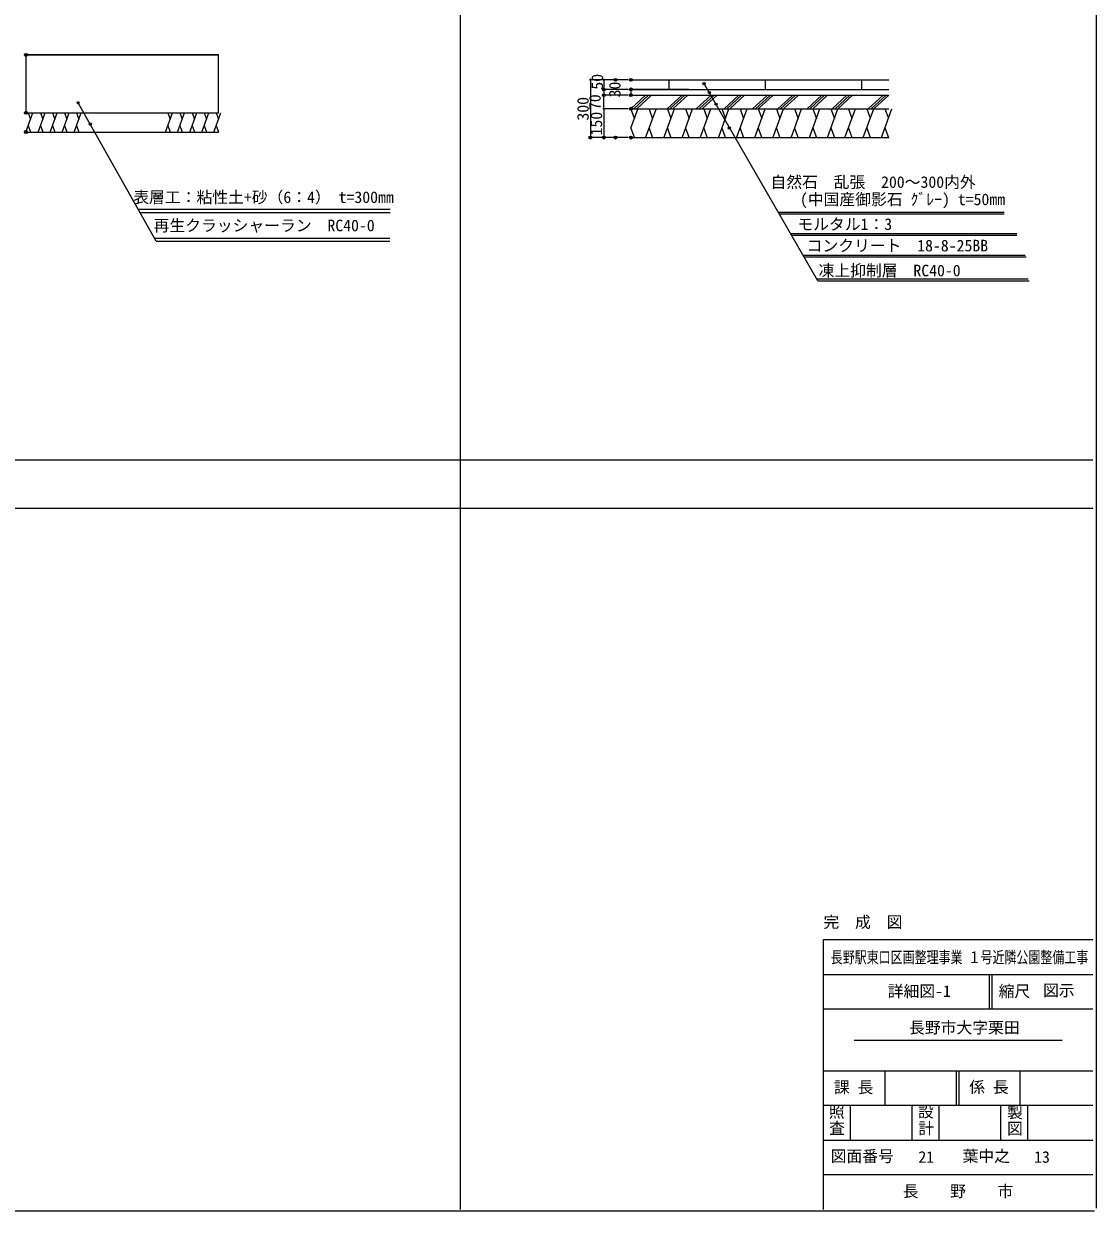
# Model space of a CAD drawing. Units: millimetres on the paper. Extents: x -337 to 306, y -306 to 220.
# Drawn here: x 83.1 to 305.8, y -229.9 to 16.6 of the extents above; entities that cross this region are included whole.
import ezdxf
from ezdxf.enums import TextEntityAlignment as Align

# ---------------------------------------------------------------- set-up
doc = ezdxf.new("R2010")
doc.units = ezdxf.units.MM
doc.header["$PDMODE"] = 32
doc.header["$PDSIZE"] = 0.6
for name, color, linetype in [('0-1_DEFPOINTS', 7, 'Continuous'), ('0-2_D-STR-2-計線2', 7, 'Continuous'), ('0-3_D-TTL-LINE', 7, 'Continuous'), ('0-6_D-STR-STR', 7, 'Continuous'), ('0-7_D-STR-DIM_1寸法', 7, 'Continuous'), ('0-8_D-BDG-ﾊｯﾁ', 7, 'Continuous'), ('0-9_D-STR-TXT-文字', 7, 'Continuous'), ('0-A_S-SUV-HTXT', 7, 'Continuous'), ('0-B_S-SUV-LINE', 7, 'Continuous'), ('0-C_D-TTL-TXT', 7, 'Continuous'), ('0-E_11', 7, 'Continuous')]:
    doc.layers.add(name, color=color, linetype=linetype)
doc.styles.add('ＭＳ ゴシック', font='')
doc.styles.get('ＭＳ ゴシック').set_extended_font_data('MS Gothic')

msp = doc.modelspace()

# ---------------------------------------------------------------- linework, layer by layer
at = {"layer": '0-1_DEFPOINTS'}
for p in [(83.566, 10.149), (205.956, 4.987), (209.18, 4.987), (203.532, 2.987), (209.18, 2.987), (203.532, 1.787), (209.18, 1.787), (83.566, -1.851), (209.18, -1.013), (83.566, -5.851), (200.745, -7.013), (203.532, -7.013), (205.956, -7.013), (209.18, -7.013)]:
    msp.add_point(p, dxfattribs=at)
at = {"layer": '0-2_D-STR-2-計線2'}
for p, q in [((249.085, -173.583), (249.085, -229.583)), ((305.085, -173.583), (249.085, -173.583))]:
    msp.add_line(p, q, dxfattribs=at)
at = {"layer": '0-3_D-TTL-LINE'}
for p, q in [((173.706, 220.017), (173.706, -229.583)), ((-337.048, -73.953), (305.085, -73.953)), ((-337.048, -83.953), (305.085, -83.953))]:
    msp.add_line(p, q, dxfattribs=at)
at = {"layer": '0-6_D-STR-STR'}
for p, q in [((83.566, 10.149), (123.566, 10.149)), ((209.18, 4.987), (262.72, 4.987)), ((217.023, 4.987), (217.023, 2.987)), ((237.023, 4.987), (237.023, 2.987)), ((257.023, 4.987), (257.023, 2.987)), ((209.18, 2.987), (262.72, 2.987)), ((209.18, 1.787), (262.72, 1.787)), ((83.566, -1.851), (123.566, -1.851)), ((209.18, -1.013), (262.72, -1.013)), ((83.566, -5.851), (123.566, -5.851)), ((209.18, -7.013), (262.72, -7.013))]:
    msp.add_line(p, q, dxfattribs=at)
at = {"layer": '0-7_D-STR-DIM_1寸法'}
for p, q in [((205.356, 4.987), (200.545, 4.987)), ((200.685, 5.067), (200.685, 4.907)), ((200.725, 5.085), (200.725, 4.889)), ((200.785, 5.079), (200.785, 4.896)), ((200.825, 5.047), (200.825, 4.927)), ((208.58, 4.987), (203.332, 4.987)), ((203.472, 5.067), (203.472, 4.907)), ((203.512, 5.085), (203.512, 4.889)), ((203.571, 5.079), (203.571, 4.896)), ((203.611, 5.047), (203.611, 4.927)), ((200.745, 4.887), (200.745, 4.787)), ((200.745, 4.787), (200.745, -6.813)), ((208.58, 2.987), (203.332, 2.987)), ((208.58, 2.987), (203.332, 2.987)), ((203.452, 2.927), (203.452, 3.047)), ((203.472, 3.067), (203.472, 2.907)), ((203.492, 2.896), (203.492, 3.079)), ((203.512, 3.085), (203.512, 2.889)), ((203.532, 4.887), (203.532, 4.787)), ((203.532, 4.787), (203.532, 3.187)), ((203.532, 3.087), (203.532, 3.187)), ((203.532, 2.887), (203.532, 2.787)), ((203.532, 2.787), (203.532, 1.987)), ((203.552, 2.889), (203.552, 3.085)), ((203.571, 3.079), (203.571, 2.896)), ((203.592, 2.907), (203.592, 3.067)), ((203.611, 3.047), (203.611, 2.927)), ((248.002, -36.742), (224.322, 4.256)), ((208.58, 1.787), (203.332, 1.787)), ((208.58, 1.787), (203.332, 1.787)), ((203.452, 1.727), (203.452, 1.847)), ((203.472, 1.867), (203.472, 1.707)), ((203.492, 1.696), (203.492, 1.879)), ((203.512, 1.885), (203.512, 1.689)), ((203.532, 1.887), (203.532, 1.987)), ((203.532, 1.687), (203.532, 1.587)), ((203.532, -0.813), (203.532, 1.587)), ((203.552, 1.689), (203.552, 1.885)), ((203.571, 1.879), (203.571, 1.696)), ((203.592, 1.707), (203.592, 1.867)), ((203.611, 1.847), (203.611, 1.727)), ((208.58, -1.013), (203.332, -1.013)), ((208.58, -1.013), (203.332, -1.013)), ((203.452, -1.073), (203.452, -0.953)), ((203.472, -0.933), (203.472, -1.093)), ((203.492, -1.104), (203.492, -0.921)), ((203.512, -0.915), (203.512, -1.111)), ((203.532, -0.913), (203.532, -0.813)), ((203.532, -1.113), (203.532, -1.213)), ((203.532, -1.213), (203.532, -6.813)), ((203.552, -1.111), (203.552, -0.915)), ((203.571, -0.921), (203.571, -1.104)), ((203.592, -1.093), (203.592, -0.933)), ((203.611, -0.953), (203.611, -1.073)), ((209.18, -5.086), (210.635, -1.087)), ((209.18, -1.087), (209.907, -3.087)), ((212.219, -7.085), (214.402, -1.087)), ((212.947, -1.087), (213.675, -3.087)), ((216.013, -7.049), (218.19, -1.069)), ((216.734, -1.069), (217.462, -3.068)), ((219.774, -7.067), (221.957, -1.069)), ((220.502, -1.069), (221.229, -3.068)), ((223.541, -7.067), (225.724, -1.069)), ((224.269, -1.069), (224.997, -3.068)), ((227.336, -7.031), (229.512, -1.051)), ((228.057, -1.051), (228.784, -3.05)), ((231.096, -7.049), (233.279, -1.051)), ((231.824, -1.051), (232.552, -3.05)), ((234.89, -7.013), (237.067, -1.033)), ((235.612, -1.033), (236.339, -3.032)), ((238.651, -7.031), (240.834, -1.033)), ((239.379, -1.033), (240.107, -3.032)), ((242.418, -7.031), (244.602, -1.033)), ((243.146, -1.033), (243.874, -3.032)), ((246.213, -6.995), (248.389, -1.015)), ((246.934, -1.015), (247.661, -3.014)), ((249.973, -7.013), (252.156, -1.015)), ((250.701, -1.015), (251.429, -3.014)), ((205.356, -7.013), (200.545, -7.013)), ((200.665, -7.073), (200.665, -6.953)), ((200.705, -7.104), (200.705, -6.921)), ((200.745, -6.913), (200.745, -6.813)), ((200.765, -7.111), (200.765, -6.915)), ((200.805, -7.093), (200.805, -6.933)), ((208.58, -7.013), (203.332, -7.013)), ((203.452, -7.073), (203.452, -6.953)), ((203.492, -7.104), (203.492, -6.921)), ((203.532, -6.913), (203.532, -6.813)), ((203.552, -7.111), (203.552, -6.915)), ((203.592, -7.093), (203.592, -6.933)), ((209.18, -5.086), (209.907, -7.085)), ((212.947, -5.086), (213.675, -7.085)), ((216.734, -5.068), (217.462, -7.067)), ((220.502, -5.068), (221.229, -7.067)), ((224.269, -5.068), (224.997, -7.067)), ((228.057, -5.05), (228.784, -7.049)), ((231.824, -5.05), (232.552, -7.049)), ((235.612, -5.032), (236.339, -7.031)), ((239.379, -5.032), (240.107, -7.031)), ((243.146, -5.032), (243.874, -7.031)), ((246.934, -5.013), (247.661, -7.013)), ((250.701, -5.013), (251.429, -7.013)), ((159.167, -21.938), (106.904, -21.938)), ((107.251, -22.538), (159.167, -22.538)), ((286.678, -22.532), (239.777, -22.532)), ((239.95, -22.832), (286.678, -22.832)), ((289.269, -27.005), (242.368, -27.005)), ((159.082, -27.938), (110.283, -27.938)), ((110.621, -28.538), (159.082, -28.538)), ((242.541, -27.305), (289.269, -27.305)), ((290.992, -31.479), (244.966, -31.479)), ((245.139, -31.779), (291.208, -31.779)), ((291.629, -36.442), (247.829, -36.442)), ((248.002, -36.742), (291.821, -36.742))]:
    msp.add_line(p, q, dxfattribs=at)
for points in [[(200.745, 5.087), (200.732, 5.086), (200.72, 5.084), (200.708, 5.08), (200.697, 5.075), (200.686, 5.068), (200.676, 5.06), (200.668, 5.051), (200.66, 5.041), (200.654, 5.03), (200.65, 5.018), (200.646, 5.006), (200.645, 4.994), (200.645, 4.981), (200.646, 4.969), (200.65, 4.956), (200.654, 4.945), (200.66, 4.934), (200.668, 4.924), (200.676, 4.914), (200.686, 4.906), (200.697, 4.9), (200.708, 4.894), (200.72, 4.89), (200.732, 4.888), (200.745, 4.887), (200.745, 4.987)], [(200.745, 4.887), (200.757, 4.888), (200.77, 4.89), (200.782, 4.894), (200.793, 4.9), (200.803, 4.906), (200.813, 4.914), (200.822, 4.924), (200.829, 4.934), (200.835, 4.945), (200.84, 4.956), (200.843, 4.969), (200.845, 4.981), (200.845, 4.994), (200.843, 5.006), (200.84, 5.018), (200.835, 5.03), (200.829, 5.041), (200.822, 5.051), (200.813, 5.06), (200.803, 5.068), (200.793, 5.075), (200.782, 5.08), (200.77, 5.084), (200.757, 5.086), (200.745, 5.087), (200.745, 4.987)], [(203.532, 5.087), (203.519, 5.086), (203.507, 5.084), (203.495, 5.08), (203.483, 5.075), (203.473, 5.068), (203.463, 5.06), (203.455, 5.051), (203.447, 5.041), (203.441, 5.03), (203.437, 5.018), (203.433, 5.006), (203.432, 4.994), (203.432, 4.981), (203.433, 4.969), (203.437, 4.956), (203.441, 4.945), (203.447, 4.934), (203.455, 4.924), (203.463, 4.914), (203.473, 4.906), (203.483, 4.9), (203.495, 4.894), (203.507, 4.89), (203.519, 4.888), (203.532, 4.887), (203.532, 4.987)], [(203.532, 4.887), (203.544, 4.888), (203.556, 4.89), (203.568, 4.894), (203.58, 4.9), (203.59, 4.906), (203.6, 4.914), (203.609, 4.924), (203.616, 4.934), (203.622, 4.945), (203.627, 4.956), (203.63, 4.969), (203.631, 4.981), (203.631, 4.994), (203.63, 5.006), (203.627, 5.018), (203.622, 5.03), (203.616, 5.041), (203.609, 5.051), (203.6, 5.06), (203.59, 5.068), (203.58, 5.075), (203.568, 5.08), (203.556, 5.084), (203.544, 5.086), (203.532, 5.087), (203.532, 4.987)], [(203.532, 3.087), (203.519, 3.086), (203.507, 3.084), (203.495, 3.08), (203.483, 3.075), (203.473, 3.068), (203.463, 3.06), (203.455, 3.051), (203.447, 3.041), (203.441, 3.03), (203.437, 3.018), (203.433, 3.006), (203.432, 2.994), (203.432, 2.981), (203.433, 2.969), (203.437, 2.956), (203.441, 2.945), (203.447, 2.934), (203.455, 2.924), (203.463, 2.914), (203.473, 2.906), (203.483, 2.9), (203.495, 2.894), (203.507, 2.89), (203.519, 2.888), (203.532, 2.887), (203.532, 2.987)], [(203.532, 3.087), (203.519, 3.086), (203.507, 3.084), (203.495, 3.08), (203.483, 3.075), (203.473, 3.068), (203.463, 3.06), (203.455, 3.051), (203.447, 3.041), (203.441, 3.03), (203.437, 3.018), (203.433, 3.006), (203.432, 2.994), (203.432, 2.981), (203.433, 2.969), (203.437, 2.956), (203.441, 2.945), (203.447, 2.934), (203.455, 2.924), (203.463, 2.914), (203.473, 2.906), (203.483, 2.9), (203.495, 2.894), (203.507, 2.89), (203.519, 2.888), (203.532, 2.887), (203.532, 2.987)], [(203.532, 2.887), (203.544, 2.888), (203.556, 2.89), (203.568, 2.894), (203.58, 2.9), (203.59, 2.906), (203.6, 2.914), (203.609, 2.924), (203.616, 2.934), (203.622, 2.945), (203.627, 2.956), (203.63, 2.969), (203.631, 2.981), (203.631, 2.994), (203.63, 3.006), (203.627, 3.018), (203.622, 3.03), (203.616, 3.041), (203.609, 3.051), (203.6, 3.06), (203.59, 3.068), (203.58, 3.075), (203.568, 3.08), (203.556, 3.084), (203.544, 3.086), (203.532, 3.087), (203.532, 2.987)], [(203.532, 2.887), (203.544, 2.888), (203.556, 2.89), (203.568, 2.894), (203.58, 2.9), (203.59, 2.906), (203.6, 2.914), (203.609, 2.924), (203.616, 2.934), (203.622, 2.945), (203.627, 2.956), (203.63, 2.969), (203.631, 2.981), (203.631, 2.994), (203.63, 3.006), (203.627, 3.018), (203.622, 3.03), (203.616, 3.041), (203.609, 3.051), (203.6, 3.06), (203.59, 3.068), (203.58, 3.075), (203.568, 3.08), (203.556, 3.084), (203.544, 3.086), (203.532, 3.087), (203.532, 2.987)], [(203.532, 1.887), (203.519, 1.886), (203.507, 1.884), (203.495, 1.88), (203.483, 1.875), (203.473, 1.868), (203.463, 1.86), (203.455, 1.851), (203.447, 1.841), (203.441, 1.83), (203.437, 1.818), (203.433, 1.806), (203.432, 1.794), (203.432, 1.781), (203.433, 1.769), (203.437, 1.756), (203.441, 1.745), (203.447, 1.734), (203.455, 1.724), (203.463, 1.714), (203.473, 1.706), (203.483, 1.7), (203.495, 1.694), (203.507, 1.69), (203.519, 1.688), (203.532, 1.687), (203.532, 1.787)], [(203.532, 1.887), (203.519, 1.886), (203.507, 1.884), (203.495, 1.88), (203.483, 1.875), (203.473, 1.868), (203.463, 1.86), (203.455, 1.851), (203.447, 1.841), (203.441, 1.83), (203.437, 1.818), (203.433, 1.806), (203.432, 1.794), (203.432, 1.781), (203.433, 1.769), (203.437, 1.756), (203.441, 1.745), (203.447, 1.734), (203.455, 1.724), (203.463, 1.714), (203.473, 1.706), (203.483, 1.7), (203.495, 1.694), (203.507, 1.69), (203.519, 1.688), (203.532, 1.687), (203.532, 1.787)], [(203.532, 1.687), (203.544, 1.688), (203.556, 1.69), (203.568, 1.694), (203.58, 1.7), (203.59, 1.706), (203.6, 1.714), (203.609, 1.724), (203.616, 1.734), (203.622, 1.745), (203.627, 1.756), (203.63, 1.769), (203.631, 1.781), (203.631, 1.794), (203.63, 1.806), (203.627, 1.818), (203.622, 1.83), (203.616, 1.841), (203.609, 1.851), (203.6, 1.86), (203.59, 1.868), (203.58, 1.875), (203.568, 1.88), (203.556, 1.884), (203.544, 1.886), (203.532, 1.887), (203.532, 1.787)], [(203.532, 1.687), (203.544, 1.688), (203.556, 1.69), (203.568, 1.694), (203.58, 1.7), (203.59, 1.706), (203.6, 1.714), (203.609, 1.724), (203.616, 1.734), (203.622, 1.745), (203.627, 1.756), (203.63, 1.769), (203.631, 1.781), (203.631, 1.794), (203.63, 1.806), (203.627, 1.818), (203.622, 1.83), (203.616, 1.841), (203.609, 1.851), (203.6, 1.86), (203.59, 1.868), (203.58, 1.875), (203.568, 1.88), (203.556, 1.884), (203.544, 1.886), (203.532, 1.887), (203.532, 1.787)], [(203.532, -0.913), (203.519, -0.914), (203.507, -0.916), (203.495, -0.92), (203.483, -0.925), (203.473, -0.932), (203.463, -0.94), (203.455, -0.949), (203.447, -0.959), (203.441, -0.97), (203.437, -0.982), (203.433, -0.994), (203.432, -1.006), (203.432, -1.019), (203.433, -1.031), (203.437, -1.044), (203.441, -1.055), (203.447, -1.066), (203.455, -1.076), (203.463, -1.086), (203.473, -1.094), (203.483, -1.1), (203.495, -1.106), (203.507, -1.11), (203.519, -1.112), (203.532, -1.113), (203.532, -1.013)], [(203.532, -0.913), (203.519, -0.914), (203.507, -0.916), (203.495, -0.92), (203.483, -0.925), (203.473, -0.932), (203.463, -0.94), (203.455, -0.949), (203.447, -0.959), (203.441, -0.97), (203.437, -0.982), (203.433, -0.994), (203.432, -1.006), (203.432, -1.019), (203.433, -1.031), (203.437, -1.044), (203.441, -1.055), (203.447, -1.066), (203.455, -1.076), (203.463, -1.086), (203.473, -1.094), (203.483, -1.1), (203.495, -1.106), (203.507, -1.11), (203.519, -1.112), (203.532, -1.113), (203.532, -1.013)], [(203.532, -1.113), (203.544, -1.112), (203.556, -1.11), (203.568, -1.106), (203.58, -1.1), (203.59, -1.094), (203.6, -1.086), (203.609, -1.076), (203.616, -1.066), (203.622, -1.055), (203.627, -1.044), (203.63, -1.031), (203.631, -1.019), (203.631, -1.006), (203.63, -0.994), (203.627, -0.982), (203.622, -0.97), (203.616, -0.959), (203.609, -0.949), (203.6, -0.94), (203.59, -0.932), (203.58, -0.925), (203.568, -0.92), (203.556, -0.916), (203.544, -0.914), (203.532, -0.913), (203.532, -1.013)], [(203.532, -1.113), (203.544, -1.112), (203.556, -1.11), (203.568, -1.106), (203.58, -1.1), (203.59, -1.094), (203.6, -1.086), (203.609, -1.076), (203.616, -1.066), (203.622, -1.055), (203.627, -1.044), (203.63, -1.031), (203.631, -1.019), (203.631, -1.006), (203.63, -0.994), (203.627, -0.982), (203.622, -0.97), (203.616, -0.959), (203.609, -0.949), (203.6, -0.94), (203.59, -0.932), (203.58, -0.925), (203.568, -0.92), (203.556, -0.916), (203.544, -0.914), (203.532, -0.913), (203.532, -1.013)], [(200.745, -6.913), (200.732, -6.914), (200.72, -6.916), (200.708, -6.92), (200.697, -6.925), (200.686, -6.932), (200.676, -6.94), (200.668, -6.949), (200.66, -6.959), (200.654, -6.97), (200.65, -6.982), (200.646, -6.994), (200.645, -7.006), (200.645, -7.019), (200.646, -7.031), (200.65, -7.044), (200.654, -7.055), (200.66, -7.066), (200.668, -7.076), (200.676, -7.086), (200.686, -7.094), (200.697, -7.1), (200.708, -7.106), (200.72, -7.11), (200.732, -7.112), (200.745, -7.113), (200.745, -7.013)], [(200.745, -7.113), (200.757, -7.112), (200.77, -7.11), (200.782, -7.106), (200.793, -7.1), (200.803, -7.094), (200.813, -7.086), (200.822, -7.076), (200.829, -7.066), (200.835, -7.055), (200.84, -7.044), (200.843, -7.031), (200.845, -7.019), (200.845, -7.006), (200.843, -6.994), (200.84, -6.982), (200.835, -6.97), (200.829, -6.959), (200.822, -6.949), (200.813, -6.94), (200.803, -6.932), (200.793, -6.925), (200.782, -6.92), (200.77, -6.916), (200.757, -6.914), (200.745, -6.913), (200.745, -7.013)], [(203.532, -6.913), (203.519, -6.914), (203.507, -6.916), (203.495, -6.92), (203.483, -6.925), (203.473, -6.932), (203.463, -6.94), (203.455, -6.949), (203.447, -6.959), (203.441, -6.97), (203.437, -6.982), (203.433, -6.994), (203.432, -7.006), (203.432, -7.019), (203.433, -7.031), (203.437, -7.044), (203.441, -7.055), (203.447, -7.066), (203.455, -7.076), (203.463, -7.086), (203.473, -7.094), (203.483, -7.1), (203.495, -7.106), (203.507, -7.11), (203.519, -7.112), (203.532, -7.113), (203.532, -7.013)], [(203.532, -7.113), (203.544, -7.112), (203.556, -7.11), (203.568, -7.106), (203.58, -7.1), (203.59, -7.094), (203.6, -7.086), (203.609, -7.076), (203.616, -7.066), (203.622, -7.055), (203.627, -7.044), (203.63, -7.031), (203.631, -7.019), (203.631, -7.006), (203.63, -6.994), (203.627, -6.982), (203.622, -6.97), (203.616, -6.959), (203.609, -6.949), (203.6, -6.94), (203.59, -6.932), (203.58, -6.925), (203.568, -6.92), (203.556, -6.916), (203.544, -6.914), (203.532, -6.913), (203.532, -7.013)]]:
    msp.add_lwpolyline(points, close=True, dxfattribs=at)
at = {"layer": '0-8_D-BDG-ﾊｯﾁ'}
for p, q in [((212.223, 1.779), (209.18, -1.013)), ((212.815, 1.779), (209.771, -1.013)), ((213.407, 1.779), (210.363, -1.013)), ((219.778, 1.797), (216.734, -0.995)), ((220.37, 1.797), (217.326, -0.995)), ((220.962, 1.797), (217.918, -0.995)), ((225.857, 1.797), (222.814, -0.995)), ((226.449, 1.797), (223.405, -0.995)), ((227.041, 1.797), (223.997, -0.995)), ((231.547, 1.779), (228.503, -1.013)), ((232.139, 1.779), (229.095, -1.013)), ((232.73, 1.779), (229.687, -1.013)), ((237.472, 1.759), (234.428, -1.033)), ((238.063, 1.759), (235.02, -1.033)), ((238.655, 1.759), (235.612, -1.033)), ((242.694, 1.759), (239.651, -1.033)), ((243.286, 1.759), (240.242, -1.033)), ((243.878, 1.759), (240.834, -1.033)), ((248.794, 1.777), (245.75, -1.015)), ((249.386, 1.777), (246.342, -1.015)), ((249.977, 1.777), (246.934, -1.015)), ((254.016, 1.777), (250.973, -1.015)), ((254.608, 1.777), (251.565, -1.015)), ((255.2, 1.777), (252.156, -1.015)), ((261.537, 1.787), (258.493, -1.004)), ((262.128, 1.787), (259.085, -1.004)), ((262.72, 1.787), (259.677, -1.004)), ((83.566, -5.851), (85.021, -1.853)), ((84.051, -1.853), (84.536, -3.185)), ((86.077, -5.851), (87.533, -1.853)), ((86.562, -1.853), (87.048, -3.185)), ((88.589, -5.851), (90.044, -1.853)), ((89.074, -1.853), (89.559, -3.185)), ((91.1, -5.851), (92.556, -1.853)), ((91.586, -1.853), (92.071, -3.185)), ((93.612, -5.851), (95.067, -1.853)), ((94.097, -1.853), (94.582, -3.185)), ((112.549, -5.851), (114.005, -1.853)), ((113.034, -1.853), (113.52, -3.185)), ((115.061, -5.851), (116.516, -1.853)), ((115.546, -1.853), (116.031, -3.185)), ((117.572, -5.851), (119.028, -1.853)), ((118.058, -1.853), (118.543, -3.185)), ((120.084, -5.851), (121.539, -1.853)), ((120.569, -1.853), (121.054, -3.185)), ((122.596, -5.851), (124.051, -1.853)), ((123.081, -1.853), (123.566, -3.185)), ((253.606, -7.024), (255.789, -1.026)), ((254.333, -1.026), (255.061, -3.026)), ((257.4, -6.988), (259.576, -1.008)), ((258.121, -1.008), (258.849, -3.008)), ((261.16, -7.006), (263.344, -1.008)), ((261.888, -1.008), (262.616, -3.008)), ((84.051, -4.518), (84.536, -5.851)), ((86.562, -4.518), (87.048, -5.851)), ((89.074, -4.518), (89.559, -5.851)), ((91.586, -4.518), (92.071, -5.851)), ((94.097, -4.518), (94.582, -5.851)), ((113.034, -4.518), (113.52, -5.851)), ((115.546, -4.518), (116.031, -5.851)), ((118.058, -4.518), (118.543, -5.851)), ((120.569, -4.518), (121.054, -5.851)), ((123.081, -4.518), (123.566, -5.851)), ((254.333, -5.025), (255.061, -7.024)), ((258.121, -5.007), (258.849, -7.006)), ((261.888, -5.007), (262.616, -7.006))]:
    msp.add_line(p, q, dxfattribs=at)
msp.add_lwpolyline([(123.566, 10.149), (83.566, 10.149), (83.566, -1.851), (123.566, -1.851)], close=True, dxfattribs=at)
msp.add_lwpolyline([(221.18, 2.987), (209.18, 2.987), (209.18, 1.787), (221.18, 1.787)], dxfattribs=at)
at = {"layer": '0-9_D-STR-TXT-文字'}
for p, q in [((224.574, 4.204), (224.117, 4.204)), ((94.653, 0.219), (94.196, 0.219)), ((110.621, -28.538), (94.495, 0.097)), ((225.68, 2.353), (225.223, 2.353)), ((227.057, -0.061), (226.6, -0.061)), ((97.16, -4.183), (96.703, -4.183)), ((229.823, -5.031), (229.366, -5.031))]:
    msp.add_line(p, q, dxfattribs=at)
for centre in [(224.346, 4.204), (225.452, 2.353), (94.424, 0.219), (226.829, -0.061), (96.932, -4.183), (229.595, -5.031)]:
    msp.add_circle(centre, 0.228, dxfattribs=at)
at = {"layer": '0-B_S-SUV-LINE'}
for p, q in [((249.085, -180.783), (305.085, -180.783)), ((283.556, -180.783), (283.556, -187.983)), ((284.082, -180.782), (284.078, -187.983)), ((305.085, -187.983), (249.085, -187.983)), ((255.485, -194.383), (298.685, -194.383)), ((249.085, -200.783), (305.085, -200.783)), ((261.885, -200.783), (261.885, -207.983)), ((276.75, -207.983), (276.755, -200.783)), ((277.296, -207.983), (277.292, -200.783)), ((289.885, -200.783), (289.885, -207.983)), ((305.085, -207.983), (249.085, -207.983)), ((254.685, -207.983), (254.685, -215.183)), ((267.485, -207.983), (267.485, -215.183)), ((273.085, -207.983), (273.085, -215.183)), ((285.885, -207.983), (285.885, -215.183)), ((291.485, -207.983), (291.485, -215.183)), ((249.085, -215.183), (305.085, -215.183)), ((305.085, -222.383), (249.085, -222.383))]:
    msp.add_line(p, q, dxfattribs=at)
at = {"layer": '0-E_11'}
for p, q in [((305.769, 219.701), (305.769, -229.291)), ((305.441, -229.939), (-337.448, -229.939))]:
    msp.add_line(p, q, dxfattribs=at)

# ---------------------------------------------------------------- texts
at = {"layer": '0-7_D-STR-DIM_1寸法', "style": 'ＭＳ ゴシック'}
for s, p in [('50', (204.091, 2.942)), ('30', (207.732, 1.339)), ('300', (201.121, -3.482)), ('70', (203.608, -1.291)), ('150', (203.908, -6.567))]:
    msp.add_text(s, height=2.405, rotation=90, dxfattribs=at).set_placement(p, align=Align.BOTTOM_LEFT)
for s, p in [('自然石\u3000乱張  200～300内外', (238.141, -18.168)), ('表層工：粘性土+砂（6：4） t=300mm', (105.855, -21.314)), ('\u3000(中国産御影石 ｸﾞﾚｰ) t=50mm', (240.97, -21.763)), ('再生クラッシャーラン\u3000RC40-0', (110.074, -27.185)), ('モルタル1：3', (243.725, -26.921)), ('コンクリート\u300018-8-25BB', (245.637, -31.36)), ('凍上抑制層\u3000RC40-0', (248.126, -36.539))]:
    msp.add_text(s, height=2.405, dxfattribs=at).set_placement(p, align=Align.BOTTOM_LEFT)
at = {"layer": '0-A_S-SUV-HTXT', "style": 'ＭＳ ゴシック'}
for s, p in [('完\u3000成\u3000図', (249.135, -171.815)), ('詳細図-1', (262.478, -186.159)), ('縮尺', (285.5, -186.159)), ('図示', (294.729, -185.992)), ('長野市大字栗田', (266.908, -193.728)), ('課 長', (251.303, -206.13)), ('係 長', (279.393, -206.074)), ('照', (250.259, -211.216)), ('設', (268.757, -211.15)), ('製', (287.256, -211.302)), ('査', (250.321, -214.608)), ('計', (268.831, -214.663)), ('図', (287.231, -214.687)), ('葉中之', (278.028, -220.401)), ('図面番号', (250.639, -220.417)), ('21', (268.844, -220.592)), ('13', (292.875, -220.592)), ('長\u3000\u3000野\u3000\u3000市', (265.595, -227.697))]:
    msp.add_text(s, height=2.405, dxfattribs=at).set_placement(p, align=Align.BOTTOM_LEFT)
at = {"layer": '0-C_D-TTL-TXT', "style": 'ＭＳ ゴシック', "width": 0.75}
msp.add_text('長野駅東口区画整理事業 １号近隣公園整備工事', height=2.431, dxfattribs=at).set_placement((250.651, -179.149), align=Align.BOTTOM_LEFT)

doc.saveas('drawing.dxf')
